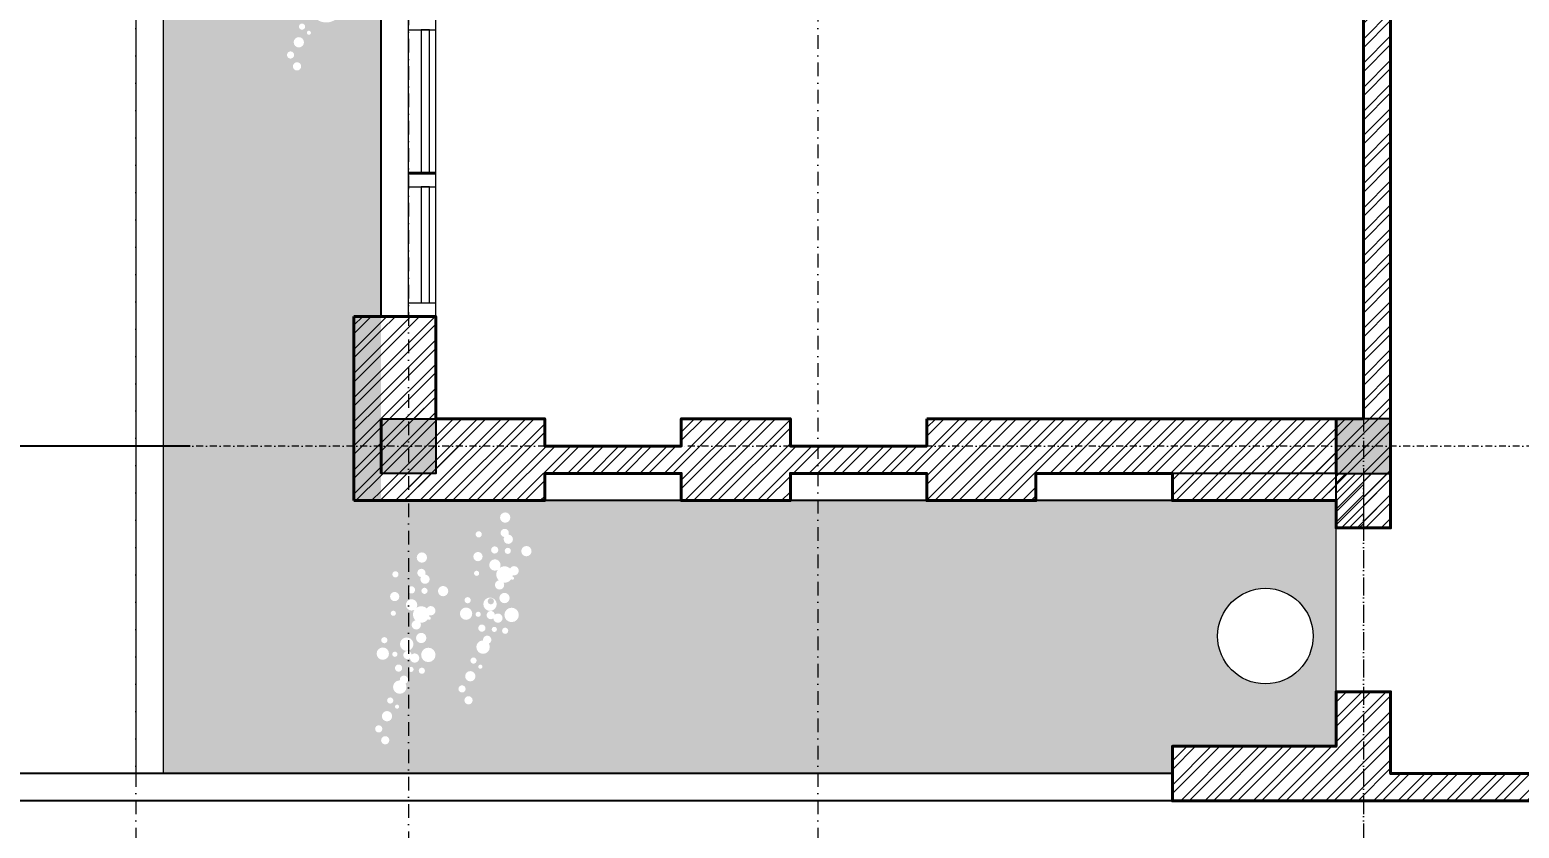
# Model space of a CAD drawing. Header units: millimetres. Extents: x 615730 to 2792744, y 139412 to 597571.
# Drawn here: x 690959 to 696418, y 266488 to 269413 of the extents above; entities that cross this region are included whole.
import ezdxf

# ---------------------------------------------------------------- set-up
doc = ezdxf.new("R2010")
doc.units = ezdxf.units.MM
doc.header["$MEASUREMENT"] = 0
doc.header["$PDMODE"] = 34
doc.linetypes.add('DASHDOT', pattern=[1, 0.5, -0.25, 0, -0.25])
doc.layers.get('0').update_dxf_attribs({"lineweight": 5})
for name, color, linetype, lineweight in [('AN_0.20', 2, 'Continuous', 20), ('CAT', 11, 'Continuous', 40), ('NET-THAY', 4, 'Continuous', 20), ('NETNGOAITUONG', 1, 'Continuous', 40), ('TIM TRUC', 149, 'DASHDOT', 9), ('VATDUNG', 33, 'Continuous', 13), ('VLIEU', 250, 'Continuous', 9)]:
    doc.layers.add(name, color=color, linetype=linetype, lineweight=lineweight)
doc.layers.add('NET MANH', color=252, linetype='Continuous')
doc.layers.add('VL', color=155, linetype='Continuous')
doc.styles.add('VNI-AVO', font='vni-roms.shx')
doc.dimstyles.new('1-50b', dxfattribs={"dimtxt": 167, "dimasz": 50, "dimexe": 75, "dimexo": 150, "dimgap": 120, "dimtad": 1, "dimdec": 0, "dimzin": 12, "dimtxsty": 'VNI-AVO', "dimblk": ']', "dimcen": 0, "dimdle": 50, "dimclrd": 252, "dimclre": 252, "dimclrt": 2, "dimadec": 0, "dimazin": 0, "dimtfac": 1, "dimtdec": 0, "dimtix": 1, "dimtmove": 2, "dimatfit": 0, "dimldrblk": 'OPEN90', "dimfxl": 1, "dimlwd": -1, "dimlwe": -1, "dimarcsym": 0})
pattern_1 = [(45, (27371.5199999999, -23123.68817721104), (-44.19417382415921, 44.19417382415922), []), (45, (27371.5199999999, -23092.43817721104), (-44.19417382415921, 44.19417382415922), [])]

# ---------------------------------------------------------------- blocks, each defined once
blk = doc.blocks.new(']')
for p, q in [((1, 0), (-1, 0)), ((0, 1), (0, -1))]:
    blk.add_line(p, q)
at = {"color": 9, "const_width": 0.4}
blk.add_lwpolyline([(-0.5091168824583292, -0.5091168824583292), (0.5091168824583292, 0.5091168824583292)], dxfattribs=at)
blk = doc.blocks.new('*D1427')
at = {"layer": 'DEFPOINTS', "color": 0, "ltscale": 10, "transparency": 16777216}
for p in [(689886.4222165218, 267887.8812736627), (691696.2318616355, 267887.8812736627), (691696.2318616356, 266587.8812736625, -12.15966503069238)]:
    blk.add_point(p, dxfattribs=at)
at = {"layer": 'VL', "color": 252, "ltscale": 10, "transparency": 16777216}
for p, q in [((691546.2318616355, 267887.8812736627), (689811.4222165218, 267887.8812736627)), ((689886.4222165218, 266637.8812736625), (689886.4222165218, 267837.8812736627)), ((691546.2318616356, 266587.8812736625), (689811.4222165218, 266587.8812736625))]:
    blk.add_line(p, q, dxfattribs=at)
at = {"layer": 'VL', "color": 252, "ltscale": 10, "transparency": 16777216, "xscale": 50, "yscale": 50, "zscale": 50}
for p, rotation in [((689886.4222165218, 267887.8812736627), 90), ((689886.4222165218, 266587.8812736625), 270)]:
    blk.add_blockref(']', p, dxfattribs=dict(at, rotation=rotation))
at = {"layer": 'VL', "color": 2, "ltscale": 10, "transparency": 16777216, "insert": (689682.9222165217, 267237.8812736627), "char_height": 167, "attachment_point": 5, "rotation": 90, "style": 'VNI-AVO'}
blk.add_mtext('1300', dxfattribs=at)
blk = doc.blocks.new('_Open90')
at = {"color": 0, "linetype": 'ByBlock', "lineweight": -2}
for p, q in [((0, 0), (-1, 0)), ((-0.5, 0.5), (0, 0)), ((0, 0), (-0.5, -0.5))]:
    blk.add_line(p, q, dxfattribs=at)
blk = doc.blocks.new('*D1428')
at = {"layer": 'DEFPOINTS', "color": 0, "ltscale": 10, "transparency": 16777216}
for p in [(689886.4222165218, 271087.8812736625), (690675.9284071776, 271087.8812736625, -2.689669226457332), (691696.2318616355, 267887.8812736627)]:
    blk.add_point(p, dxfattribs=at)
at = {"layer": 'VL', "color": 252, "ltscale": 10, "transparency": 16777216}
for p, q in [((690525.9284071776, 271087.8812736625), (689811.4222165218, 271087.8812736625)), ((689886.4222165218, 267937.8812736627), (689886.4222165218, 271037.8812736625)), ((691546.2318616355, 267887.8812736627), (689811.4222165218, 267887.8812736627))]:
    blk.add_line(p, q, dxfattribs=at)
at = {"layer": 'VL', "color": 252, "ltscale": 10, "transparency": 16777216, "xscale": 50, "yscale": 50, "zscale": 50}
for p, rotation in [((689886.4222165218, 271087.8812736625), 90), ((689886.4222165218, 267887.8812736627), 270)]:
    blk.add_blockref(']', p, dxfattribs=dict(at, rotation=rotation))
at = {"layer": 'VL', "color": 2, "ltscale": 10, "transparency": 16777216, "insert": (689682.9222165217, 269487.8812736627), "char_height": 167, "attachment_point": 5, "rotation": 90, "style": 'VNI-AVO'}
blk.add_mtext('3200', dxfattribs=at)

msp = doc.modelspace()

# ---------------------------------------------------------------- hatches: boundary and pattern name
at = {"layer": 'VLIEU', "ltscale": 10}
h = msp.add_hatch(dxfattribs=at)
h.set_pattern_fill('STEEL', color=256, scale=500, style=0)
h.set_pattern_definition(pattern_1)
h.paths.add_polyline_path([(693946.3638569879, 271706.4661793222), (693746.3638569881, 271706.4661793222), (693746.3638569877, 271187.8812736621), (693946.3638569879, 271187.8812736621)])
h.paths.add_polyline_path([(693946.3638569879, 270987.8812736621), (693746.3638569877, 270987.8812736621), (693746.3638569877, 270587.8812736625), (694146.3638569878, 270587.8812736625), (694146.3638569878, 270687.8807060982), (694146.3638569878, 270787.8812736625), (693946.3638569877, 270787.8812736625)])
h.paths.add_polyline_path([(695946.6418717849, 270787.8812736625), (695046.6418717849, 270787.8812736624), (695046.6418717849, 270587.8812736625), (695846.641871785, 270587.8812736625), (695846.641871785, 267987.8812736624), (694246.6418717849, 267987.8812736624), (694246.6418717848, 267887.8812736624), (693746.6418717848, 267887.8812736624), (693746.6418717848, 267987.8812736624), (693346.6418717852, 267987.8812736624), (693346.6418717849, 267887.8812736623), (692846.641871785, 267887.8812736621), (692846.641871785, 267987.8812736624), (692446.6418717852, 267987.8812736624), (692446.6418717849, 268362.8812736625), (692246.6418717849, 268362.8812736626), (692246.641871785, 267687.8812736625), (692846.641871785, 267687.8812736625), (692846.641871785, 267787.8812736621), (693346.641871785, 267787.8812736622), (693346.641871785, 267687.8812736625), (693746.6418717848, 267687.8812736625), (693746.6418717848, 267787.8812736624), (694246.6418717849, 267787.8812736624), (694246.6418717849, 267687.8812736625), (694646.6418717848, 267687.8812736625), (694646.6418717848, 267787.8812736631), (695146.6418717849, 267787.8812736626), (695146.6418717849, 267687.8812736625), (695746.6418717849, 267687.8812736625), (695746.6418717849, 267587.8812736944), (695946.6418717849, 267587.8812736944), (695946.641871785, 270387.8812736624), (698746.6095596781, 270387.8812736624), (698746.6095596781, 270787.8812736624), (698247.101851318, 270787.8812736624), (698247.101851318, 270487.8812736624), (695946.6418717849, 270487.8812736625)])
h.paths.add_polyline_path([(698347.1018513077, 270687.8812736624), (698646.6095596781, 270687.8812736624), (698646.6095596779, 270487.8812736625), (698347.101851318, 270487.8812736625)], flags=16)
h = msp.add_hatch(dxfattribs=at)
h.set_pattern_fill('DOTS', color=256, scale=800, style=0)
h.set_pattern_definition([(0, (115469.7251060524, 3465.253645811172), (25, 50), [0, -50])])
h.paths.add_polyline_path([(692246.6418717849, 270687.8812736622), (692072.8793019179, 270687.8812736622, 0.2791698936908309), (692045.2769252057, 270668.2391496854, -0.1496788180457777), (692017.4454586647, 270687.8812736621), (691794.8403190349, 270687.8812736621, -0.1251386798764001), (691796.215278666, 270682.4735604279, -1), (691773.5717946626, 270682.4735604279, -0.1251386798764001), (691774.9467542937, 270687.8812736621), (691754.6286257913, 270687.8812736621, -1.045165343723486), (691735.7928523754, 270687.8812736621), (691712.0809340486, 270687.8812736621, -0.8483402534995225), (691686.3657010164, 270692.1298423249, -1.178772309665679), (691712.0809340486, 270687.8812736621), (691735.7928523754, 270687.8812736621, -0.9567864127961032), (691754.6286257913, 270687.8812736621), (691774.9467542937, 270687.8812736621, -0.5945670214746778), (691794.8403190349, 270687.8812736621), (692017.4454586647, 270687.8812736621, -0.01813803687176784), (692014.9844532164, 270691.3081940516, 0.001629016835042379), (692015.1952706431, 270690.9931840539, 0.01519257728413483), (692036.6278373884, 270695.557586858, 0.07301659489293857), (692033.250896154, 270687.8812736621), (692246.6418717849, 270687.8812736621), (692246.6418717849, 270987.8812736623), (691875.7118011765, 270987.8812736623, -0.206447565133079), (691881.6254415889, 270974.1693233106, -1), (691843.9179196863, 270974.1693233106, -0.206447565133079), (691849.8315600987, 270987.8812736623), (691756.0379226173, 270987.8812736623, -0.1986346321400656), (691759.8966504809, 270978.551382523, -1), (691733.4794858092, 270978.551382523, -0.1986346321400656), (691737.3382136729, 270987.8812736623), (691447.1117402074, 270987.8812736623), (691447.9422002443, 267887.8812736628), (692246.6418717849, 267887.881273663)])
h.paths.add_polyline_path([(691923.3729367673, 269278.9005863894, -1), (691953.539111844, 269278.9005863894, -1)], flags=16)
h.paths.add_polyline_path([(691901.4802344907, 269320.6189104387, -1), (691927.8973991624, 269320.6189104387, -1)], flags=16)
h.paths.add_polyline_path([(691926.1484696568, 269367.0991939614, -1), (691963.8559915595, 269367.0991939614, -1)], flags=16)
h.paths.add_polyline_path([(691974.3760918574, 269401.9910974229, -1), (691989.4591793958, 269401.9910974229, -1)], flags=16)
h.paths.add_polyline_path([(691945.484784808, 269424.5142019309, -1), (691968.1282688114, 269424.5142019309, -1)], flags=16)
h.paths.add_polyline_path([(692087.8880640031, 269635.1069862196, 0.02050420258024211), (692083.9556922937, 269640.5733972854, -0.3236611527089041), (692062.2017265651, 269636.6060401378, 0.1026758376668293), (692053.7710565473, 269624.8471239456, 0.02094026839648554), (692081.8706200706, 269613.7888666675, -0.05280690202155298), (692086.8148299933, 269616.3418692914, 0.02583207265718229)], flags=16)
h.paths.add_polyline_path([(691905.9534144965, 269629.8642350729, -0.006662065699599411), (691905.7871229459, 269629.8641176957), (691906.0181709044, 269625.2489003913)], flags=0)
h.paths.add_polyline_path([(691913.0437663059, 269493.2347372089), (691910.5427054067, 269488.9019127822), (691907.7909139146, 269484.0084451485), (691904.7739820007, 269478.4084134709), (691899.5983540094, 269468.2776669167), (691897.887057581, 269464.5049746061), (691903.000647351, 269475.1167481299), (691908.8108855073, 269485.9017173207), (691915.4070523805, 269497.3288812705), (691917.3513356849, 269500.8021398687), (691919.1861834939, 269504.3083996713), (691920.8250580574, 269507.7167389556), (691922.2794872072, 269511.0521178405), (691923.5609987822, 269514.3394964703), (691924.6811206193, 269517.6038349691), (691925.6513805545, 269520.8700934701), (691926.483306425, 269524.163232106), (691927.1884260669, 269527.5082110052), (691927.7781503279, 269530.9122920078), (691928.2634220977, 269534.3119437569), (691928.6550672741, 269537.6259366094), (691928.9639117568, 269540.7730409314), (691929.2007814446, 269543.672027063), (691929.4339227278, 269547.0813490968), (691929.5019000331, 269548.4007261694), (691929.0897098022, 269541.3037611379), (691927.8050644438, 269530.4334484212), (691925.4150434245, 269519.0955570861), (691921.0069355652, 269507.7877235487), (691916.7149295772, 269499.5860144011)], flags=16)
h.paths.add_polyline_path([(691846.4474752425, 269531.7504474137, 1.06115183113403e-06), (691846.4461363629, 269531.7497050426, -0.001886247379527131), (691846.7165465509, 269530.518835349, 0.001304667385700557)], flags=16)
h.paths.add_polyline_path([(691952.1660216529, 269597.2795381352, -1.021745454102014), (691906.9014045709, 269596.305712737, -0.2178648780056405), (691914.73777811, 269613.4365585025, -0.004883071584761554), (691914.1064027607, 269614.3632054949), (691914.1063628737, 269614.3632652823, -0.1009053324029514), (691905.4449794019, 269635.602988996, 0.09393504281357608), (691884.3288563936, 269638.9651658153, 0.1425181085463559), (691868.9564191572, 269633.9976368935, 0.05798291340595245), (691854.5066412821, 269621.5393981185, 0.05832603439316813), (691843.3805880852, 269606.180576641, 0.02325490794928599), (691841.7091021527, 269602.8396903028, -0.0004238351756505598), (691841.5733055966, 269602.7652706702, -0.07022105987329492), (691854.507020895, 269621.5398109997, -0.05798095091623061), (691868.9563489028, 269633.9975892737, -0.1425194425514286), (691884.3289227084, 269638.965167767, -0.1001243150340452), (691906.7640091715, 269635.1102910031, 0.1001247843357809), (691915.4936048111, 269656.1338991796), (691915.4936111374, 269656.1339313826), (691915.4936072425, 269656.133911556, -1.031593876193405e-06), (691915.4935842432, 269656.1337944823, -0.1073748048279969), (691905.8237812421, 269633.7578299889, 0.092625769421009), (691914.1064153191, 269614.363186671, 0.009685474083335345), (691914.745973705, 269613.4436386373, -0.6269639889141899), (691952.1660216529, 269597.2795381352, 0.03514441359745466), (691963.6156035315, 269597.030504869), (691963.6156587988, 269597.0305075523, -0.03514458339990316)], flags=16)
h.paths.add_polyline_path([(692008.1211883061, 269541.1895538674, 0.01335148516330823), (692005.6600262696, 269541.9084117794, 196.3611499000912), (692006.5536633724, 269542.7078669421, 0.0124426353236436)], flags=16)
h.paths.add_polyline_path([(691999.8063844386, 269538.8756089449, 0.05251700118202779), (691996.0804880669, 269533.3863037272, 0.1276141162586946)], flags=16)
h.paths.add_polyline_path([(691967.2231481023, 269473.6392749364, -0.4188400221175216), (691992.1399403021, 269498.1661991837, -1.090684520461011), (692022.0799443914, 269500.7684213658, -0.3085839560969184), (692012.5009267428, 269486.7254606973, -0.1416120249984353), (692016.2830967809, 269473.6392749364, -1)], flags=16)
h.paths.add_polyline_path([(692025.8739774826, 269532.4763197883, -0.003412223694273818), (692025.486095182, 269532.6268293876, -0.01299634943628723), (692026.3401406156, 269531.9757568677, -0.0181455071859842)], flags=0)
h.paths.add_polyline_path([(692061.3623571029, 269533.6549514052, -1), (692084.0058411063, 269533.6549514052, -1)], flags=0)
h.paths.add_polyline_path([(691980.1508281226, 269600.9898998302, -0.2133897436996395), (691983.2948172439, 269593.9585707929, -1), (691964.4257139056, 269593.9585707929, -0.6482750166394827), (691980.1508281225, 269600.9898998302, 0.03037123677267972), (692000.0742562835, 269613.460505776, -0.001009145487411263), (692000.0035707161, 269613.529898011, -0.01873325780013473), (691997.2746783441, 269611.4989767972), (691997.2747647791, 269611.4990362275, -0.02595484025569606)], flags=16)
h.paths.add_polyline_path([(692012.4879709547, 269676.4900357475, 1.733178779319431e-06), (692012.4877917184, 269676.4898492992)], flags=16)
h.paths.add_polyline_path([(692009.9581940746, 269646.6866256234, 0.1161692493581498), (692022.2749506317, 269630.7941420525, 0.3615635690357422), (692031.5281217343, 269641.9173873892, 0.8030463452872454)], flags=16)
h.paths.add_polyline_path([(692060.2454431519, 269589.6653688202, -0.3687798659128179), (692081.1993035752, 269592.8106866324, 0.02815903798309113), (692080.9547557745, 269596.0450952672, 0.2497367862189196), (692050.2084569521, 269596.529188771, -0.1851382739058737)], flags=16)
h.paths.add_polyline_path([(692004.8998240231, 269591.1140803581, -1), (692035.0899693669, 269591.1140803581, -1)], flags=16)
h.paths.add_polyline_path([(692066.7814652693, 269579.1725901765, -0.02607014872972304), (692061.7426057423, 269582.5426925801, -0.3423753387093789), (692040.1775440957, 269614.8221593761, 0.1720216887169017), (692061.7902142106, 269582.5071636714, -0.1041171312763483)], flags=16)
h.paths.add_polyline_path([(691923.8994719757, 269645.6162471407, -1), (691946.5422559826, 269645.6162471407, -1)], flags=16)
h.paths.add_polyline_path([(691994.5706604231, 269671.0161902836), (691994.5707071479, 269671.0163288256)], flags=16)
h.paths.add_polyline_path([(691968.1189505456, 269734.7882509592, -0.4156655146779393), (691958.6376534186, 269744.2226868226, -0.5466488079373537), (691972.0075128214, 269752.7973074114, -0.01146545179406064), (691973.8258989058, 269758.5627239794, -0.3206630327424461), (691964.4884798412, 269790.8118205396, -0.2657417850283385), (691956.1182843981, 269805.4484031007, -1), (691990.0828104067, 269805.4484031007, -0.5801011103979962), (691964.4884798412, 269790.8118205396, 0.3206630327428263), (691973.8258989059, 269758.5627239794, 0.01146545179412707), (691972.0075128214, 269752.7973074114, -0.2544966776425579), (691977.4095131559, 269745.5737764717, 0.2508931967160348), (692015.7743196412, 269767.214265912, -0.09377545045952086), (692014.3406360239, 269774.7912811808, -1), (692055.8188313396, 269774.7912811808, -0.1337764366802775), (692052.9531218591, 269764.2721478171, -0.3530653573052666), (692090.763483379, 269761.9676716794, -0.7694270981227407), (692122.4716021271, 269753.5611963596, -0.5047524582169424), (692100.5053157522, 269737.3455003992, -0.05010808312551202), (692099.4389580952, 269731.4093858819, -0.4356708998420343), (692105.5106384787, 269725.7638171786, -0.7319499690025187), (692095.2241365848, 269722.5016401732, -0.2751212240202434), (692067.144095036, 269709.6976871862, -0.02313699333669648), (692067.8251039054, 269708.2821506711, -0.009877444449969762), (692069.088452813, 269708.5524326617, 0.009877444449969762), (692067.8251039054, 269708.2821506711, -0.1008762436740893), (692069.1798853723, 269701.6354163194, -0.7467220224844348), (692037.955416388, 269692.3857230505, -0.1318569367985414), (692015.1952706432, 269712.1696047156, 0.01173331203679479), (692031.7732930349, 269715.5804545776, -0.2637591290935689), (692041.8143858275, 269749.2315065256, -0.07237729262956603), (692045.7220566008, 269756.9909684154, -0.4633626219100899), (692015.7743196412, 269767.214265912, -0.2508931967162197), (691977.4095131559, 269745.5737764717, -0.4554604529848953), (691968.1189505457, 269734.7882509592, 0.005055773092207235), (691967.7664336853, 269732.1456259427), (691967.766416429, 269732.1454857818), (691967.7664280765, 269732.1455803869), (691967.7664175902, 269732.1454952142, -0.005056022873058241)], flags=16)
h.paths.add_polyline_path([(691858.5227323511, 269716.7928448801), (691858.5228974357, 269716.7928148432)], flags=16)
h.paths.add_polyline_path([(691883.0376862999, 269790.2519698292, 257.5233085118368), (691882.8796447623, 269790.3857645079, 1047.331228043867), (691882.8411042641, 269790.4190375773, 359.0759797726528), (691882.7294214308, 269790.516923858, 0.007622861196941244), (691883.0376806967, 269790.2519744986)], flags=16)
h.paths.add_polyline_path([(692021.2700482495, 269829.7327735003, -1), (692047.6872129212, 269829.7327735003, -1)], flags=16)
h.paths.add_polyline_path([(692071.1102390423, 269826.3902594081, -1), (692093.7530230493, 269826.3902594081, -1)], flags=16)
h.paths.add_polyline_path([(692131.7084821266, 269825.350714288, -1), (692169.4160040292, 269825.350714288, -1)], flags=16)
h.paths.add_polyline_path([(692067.3289960888, 269868.9184942074, -0.1263117243047183), (692069.4273086584, 269877.0920613674, -0.3821787446142663), (692055.9980151897, 269892.0952543299, -1), (692086.1888605298, 269892.0952543299, -0.1065256808995646), (692084.8490514942, 269885.8779495175, -0.4047218881372984), (692101.2658445784, 269868.9184942074, -1)], flags=16)
h.paths.add_polyline_path([(691964.514378022, 269886.8651006402, -1), (691987.1571620291, 269886.8651006402, -1)], flags=16)
h.paths.add_polyline_path([(691836.241402977, 269964.7538976836, -1), (691866.4075780538, 269964.7538976836, -1)], flags=16)
h.paths.add_polyline_path([(692053.9553084988, 269948.3589206107, -1), (692091.6628304016, 269948.3589206107, -1)], flags=16)
h.paths.add_polyline_path([(691814.3487007004, 270006.4722217329, -1), (691840.7658653721, 270006.4722217329, -1)], flags=16)
h.paths.add_polyline_path([(691839.0169358666, 270052.9525052556, -1), (691876.7244577692, 270052.9525052556, -1)], flags=16)
h.paths.add_polyline_path([(691887.2445580672, 270087.8444087171, -1), (691902.3276456055, 270087.8444087171, -1)], flags=16)
h.paths.add_polyline_path([(691858.3532510177, 270110.3675132251, -1), (691880.9967350211, 270110.3675132251, -1)], flags=16)
h.paths.add_polyline_path([(691880.091614312, 270159.4925862306, -0.4188400221175216), (691905.0084065119, 270184.0195104779, -1.090684520461011), (691934.9484106011, 270186.62173266, -0.3085839560969184), (691925.3693929525, 270172.5787719915, -0.1416120249984353), (691929.1515629906, 270159.4925862306, -1)], flags=16)
h.paths.add_polyline_path([(691974.2308233127, 270219.5082626995, -1), (691996.874307316, 270219.5082626995, -1)], flags=16)
h.paths.add_polyline_path([(691887.0247296664, 270229.1645445965, -1), (691913.4418943381, 270229.1645445965, -1)], flags=16)
h.paths.add_polyline_path([(691936.4426903146, 270224.4998045544, -1), (691955.2968451523, 270224.4998045544, -1)], flags=16)
h.paths.add_polyline_path([(691942.1798675872, 270265.090356691, -0.6255436673311251), (691917.7682902329, 270276.9673916523, -0.948349717457897), (691947.87368814, 270278.5646879006, -0.6468157331623009), (691976.126863371, 270265.8617829445, -0.9775337329442508)], flags=16)
h.paths.add_polyline_path([(691819.7698707806, 270282.1590240313, -1), (691865.0554387944, 270282.1590240313, -1)], flags=16)
h.paths.add_polyline_path([(691982.8471731856, 270277.5769262835, -1), (692035.6808025326, 270277.5769262835, -1)], flags=16)
h.paths.add_polyline_path([(691877.2941801153, 270279.8118820871, -1), (691896.1632834538, 270279.8118820871, -1)], flags=16)
h.paths.add_polyline_path([(691905.5590531687, 270316.8597383375, -1), (691954.63735149, 270316.8597383375, -1)], flags=16)
h.paths.add_polyline_path([(691921.7721535797, 270327.7706986834, -1), (691944.3965879441, 270327.7706986834, -1)], flags=0)
h.paths.add_polyline_path([(691836.7679381855, 270331.469558435, -1), (691859.4107221924, 270331.469558435, -1)], flags=16)
h.paths.add_polyline_path([(691964.3343049174, 270339.4858420223, -1), (692002.0732115909, 270339.4858420223, -1)], flags=16)
h.paths.add_polyline_path([(691905.9534144965, 270608.6878144113, -0.006662065699599411), (691905.7871229459, 270608.687697034), (691906.0181709044, 270604.0724797292)], flags=16)
h.paths.add_polyline_path([(691948.0838255734, 270387.4887276136, -0.3617409621655041), (691961.9854615749, 270404.1892364087, -0.1991286138631153), (691953.1322382896, 270425.5376837691, -0.1265645266707661), (691956.8770581668, 270440.0948163226, -0.01685252239146907), (691956.0062853437, 270441.5349762961, -0.1123313450343291), (691946.9448819101, 270439.929778339, -0.001264226256619451), (691947.1085352639, 270439.6485347571, 0.001264226256619451), (691946.9448819101, 270439.929778339, -0.4036139171728475), (691927.2106135023, 270460.8949570305, 0.06987746570895532), (691911.0980257837, 270468.6875261503), (691910.5427054091, 270467.7254921224), (691907.7909139133, 270462.8320244884), (691904.7739820015, 270457.2319928109), (691899.5983540091, 270447.101246255), (691897.887057575, 270443.3285539348), (691903.0006473562, 270453.9403274782), (691908.8108855053, 270464.7252966574), (691915.4070523585, 270476.1524605713), (691917.3513356827, 270479.6257192048), (691919.1861834946, 270483.1319790102), (691920.8250580563, 270486.5403182912), (691922.279487207, 270489.8756971805), (691923.5609987829, 270493.1630758085), (691924.6811206196, 270496.4274143084), (691925.651380554, 270499.6936728066), (691926.4833064247, 270502.9868114439), (691927.1884260672, 270506.3317903442), (691927.7781503286, 270509.735871343), (691928.2634220975, 270513.1355230968), (691928.655067274, 270516.4495159506), (691928.9639117563, 270519.5966202643), (691929.2007814446, 270522.4956063984), (691929.4339227282, 270525.9049284436), (691929.5019000325, 270527.2243054953), (691929.0897098018, 270520.1273404729), (691927.8050644441, 270509.2570277601), (691925.4150434242, 270497.9191364237), (691921.0069355647, 270486.6113028869), (691916.714929577, 270478.4095937392), (691913.0437663059, 270472.0583165472), (691911.0980257835, 270468.6875261502, -0.06987746570906875), (691927.2106135023, 270460.8949570306, -0.6889522554692592), (691963.5887069721, 270474.263869619, -0.04739962565462066), (691967.7102691005, 270476.5727312536, 0.2316660395633185), (691980.494353238, 270455.5732521099, -0.2112528267937542), (692003.6319495888, 270447.8209829737, -0.7694270981227407), (692035.3400683368, 270439.4145076539, -0.5047524582169424), (692013.373781962, 270423.1988116934, -0.05010808312551202), (692012.3074243049, 270417.2626971761, -0.4356708998420343), (692018.3791046884, 270411.6171284728, -0.7319499690025187), (692008.0926027945, 270408.3549514674, -0.2751212240202434), (691980.0125612457, 270395.5509984805, -0.1243033576887699), (691982.048351582, 270387.4887276136, -1)], flags=16)
h.paths.add_polyline_path([(691846.4474752425, 270510.574026752, 1.06115183113403e-06), (691846.4461363629, 270510.573284381, -0.001886247379527131), (691846.7165465509, 270509.3424146873, 0.001304667385700557)], flags=16)
h.paths.add_polyline_path([(691871.5061196283, 270430.0759981169, -1), (691890.3752229668, 270430.0759981169, -1)], flags=16)
h.paths.add_polyline_path([(691635.582374327, 270427.719195412, -1), (691665.7485494037, 270427.719195412, -1)], flags=16)
h.paths.add_polyline_path([(691613.6896720504, 270469.4375194613, -1), (691640.1068367221, 270469.4375194613, -1)], flags=16)
h.paths.add_polyline_path([(691868.9867506078, 270491.3017143949, -1), (691902.9512766164, 270491.3017143949, -1)], flags=16)
h.paths.add_polyline_path([(691770.5364379887, 270534.7701033065, 1.366103059881448e-06), (691770.5367909485, 270534.770037903, -1.092573543117164e-06)], flags=16)
h.paths.add_polyline_path([(691926.469449826, 270582.7876821429), (691926.4695999463, 270582.7876157866, -1.419121430205162e-06)], flags=16)
h.paths.add_polyline_path([(692011.9565368774, 270604.1704869744, 0.00584580416464607), (692019.3739252744, 270612.1845843012, -0.2185151315939041), (692006.0767084444, 270646.2665634866, 0.04497890011898032), (692003.6080691235, 270640.0397761323, -0.07872151121937748), (692004.5312966112, 270634.2122319049, -0.1233098575820852), (692002.3060620071, 270625.3264897565, 0.1598088619364221)], flags=16)
h.paths.add_polyline_path([(692002.7626757062, 270520.7573148707, 0.03054330636604717), (692001.6698400895, 270521.603073527, 0.06169008405328937), (691989.8800605919, 270522.1832447141, 0.2744915960169942), (691983.978705252, 270512.2435707023, 0.3449378511415891), (691992.5851785782, 270501.2525228236, -0.1792548040222803)], flags=16)
h.paths.add_polyline_path([(692082.284470239, 270511.2040255822, -1), (692044.5769483363, 270511.2040255822, -1)], flags=0)
h.paths.add_polyline_path([(691934.1385144592, 270515.5860847945, -1), (691960.555679131, 270515.5860847945, -1)], flags=16)
h.paths.add_polyline_path([(691638.3579072165, 270515.9178029841, -1), (691676.0654291192, 270515.9178029841, -1)], flags=16)
h.paths.add_polyline_path([(692006.5536633724, 270521.5314462804, 89.07896967459651), (692008.5798037488, 270523.22833791, 0.0112259942345408), (692006.5536633724, 270521.5314462805, -0.1106603897863705), (691996.4317282159, 270537.8192707972, -0.4015933128421109), (691980.1974622986, 270554.7718055016, -0.1263117243047183), (691982.2957748681, 270562.9453726616, -0.3821787446142663), (691968.8664813994, 270577.9485656241, -1), (691999.0573267395, 270577.9485656241, -0.1065256808995646), (691997.7175177039, 270571.7312608117, -0.4047218881372984), (692014.1343107881, 270554.7718055016, -0.4269474473597443), (691996.4317282159, 270537.8192707972, 0.1106603897866629)], flags=16)
h.paths.add_polyline_path([(691686.5855294171, 270550.8097064456, -1), (691701.6686169555, 270550.8097064456, -1)], flags=16)
h.paths.add_polyline_path([(691960.3999633319, 270607.7585021285, -0.05798087175081409), (691942.4318477251, 270601.3456124784, -1.44533533742397e-06), (691942.4316848491, 270601.3455748608, 0.05798383423263697), (691960.4006874864, 270607.7588596923, 0.05832512012679757), (691976.3141944518, 270618.0754266316), (691976.3142208391, 270618.075448485, -0.05832770925987227)], flags=16)
h.paths.add_polyline_path([(692048.8844326122, 270574.6350328916, -0.2620050552180015), (692080.9547557745, 270574.8686746055, 0.3764720878292945), (692052.3492633495, 270599.9023813719, -0.02830581359076295), (692053.7710565474, 270603.6707032839, -0.01173331203678358), (692038.4597924437, 270610.883879751, 0.1665990127305149)], flags=16)
h.paths.add_polyline_path([(692061.0404502458, 270561.6097798883, 0.0002500227523497622), (692061.0702553579, 270561.5990668804, 3999.635995531633)], flags=16)
h.paths.add_polyline_path([(691877.3828442318, 270572.7184119344, -1), (691900.0256282388, 270572.7184119344, -1)], flags=16)
h.paths.add_polyline_path([(691679.432585662, 270622.4578839591, -0.4188400221175216), (691704.3493778618, 270646.9848082063, -1.090684520461011), (691734.2893819511, 270649.5870303884, -0.3085839560969184), (691724.7103643025, 270635.5440697199, -0.1416120249984353), (691728.4925343406, 270622.4578839591, -1)], flags=16)
h.paths.add_polyline_path([(691657.6942223677, 270573.3328109536, -1), (691680.3377063711, 270573.3328109536, -1)], flags=16)
h.paths.add_polyline_path([(691858.5227323511, 270695.6164242185), (691858.5228974357, 270695.6163941816)], flags=16)
h.paths.add_polyline_path([(691787.537975845, 270724.6038956982, -0.09462611556821224), (691775.4121236943, 270730.201524159, -1.017950970626333), (691741.5208389371, 270728.0556544194, -0.6255436673311251), (691717.1092615828, 270739.9326893807, -0.948349717457897), (691747.2146594899, 270741.529985629, -0.6184534023545084), (691775.4121236943, 270730.201524159, 0.09462611556803625), (691787.537975845, 270724.6038956982, -0.1633508538504949), (691782.1881445355, 270740.5422240119, -1), (691835.0217738826, 270740.5422240119, -0.7191718159512451)], flags=16)
h.paths.add_polyline_path([(691883.0376862999, 270769.0755491676, 257.5233085118368), (691882.8796447623, 270769.2093438463, 1047.331228043867), (691882.8411042641, 270769.2426169157, 359.0759797726528), (691882.7294214308, 270769.3405031963, 0.007622861196941244), (691883.0376806967, 270769.0755538369)], flags=16)
h.paths.add_polyline_path([(691619.1108421306, 270745.1243217597, -1), (691664.3964101444, 270745.1243217597, -1)], flags=16)
h.paths.add_polyline_path([(691676.6351514653, 270742.7771798155, -1), (691695.5042548038, 270742.7771798155, -1)], flags=16)
h.paths.add_polyline_path([(691704.9000245187, 270779.8250360659, -1), (691753.97832284, 270779.8250360659, -1)], flags=16)
h.paths.add_polyline_path([(691721.1131249297, 270790.7359964118, -1), (691743.7375592941, 270790.7359964118, -1)], flags=0)
h.paths.add_polyline_path([(691763.6752762673, 270802.4511397508, -1), (691801.4141829408, 270802.4511397508, -1)], flags=16)
h.paths.add_polyline_path([(691636.1089095355, 270794.4348561634, -1), (691658.7516935423, 270794.4348561634, -1)], flags=16)
h.paths.add_polyline_path([(691747.4247969234, 270850.454025342, -0.3617409621655041), (691761.3264329248, 270867.1545341371, -0.1991286138631153), (691752.4732096395, 270888.5029814975, -0.1539560340617743), (691757.9314941606, 270905.809577438, -0.5824465629006959), (691726.5500735836, 270923.6098902035, -1), (691768.0282688993, 270923.6098902035, -0.1337764366802775), (691765.1625594188, 270913.0907568398, -0.3530653573052666), (691802.9729209387, 270910.7862807021, -0.7694270981227407), (691834.6810396868, 270902.3798053823, -0.5047524582169424), (691812.714753312, 270886.1641094218, -0.05010808312551202), (691811.6483956549, 270880.2279949046, -0.4356708998420343), (691817.7200760384, 270874.5824262012, -0.7319499690025187), (691807.4335741445, 270871.3202491959, -0.2751212240202434), (691779.3535325957, 270858.5162962089, -0.1243033576887699), (691781.389322932, 270850.454025342, -1)], flags=16)
h.paths.add_polyline_path([(691670.8470909783, 270893.0412958453, -1), (691689.7161943167, 270893.0412958453, -1)], flags=16)
h.paths.add_polyline_path([(691668.3277219578, 270954.2670121234, -1), (691702.2922479664, 270954.2670121234, -1)], flags=16)
h.paths.add_polyline_path([(691783.319676602, 270975.2088684308, -1), (691805.962460609, 270975.2088684308, -1)], flags=16)
h.paths.add_polyline_path([(692346.6418717849, 267687.8812736625), (692246.6418717849, 267687.8812736625), (692246.6418717849, 267887.881273663), (691447.9422002443, 267887.8812736628), (691448.2636686456, 266687.8812736623), (692346.641871785, 266687.8812736623), (692346.641871785, 267107.5106982419, -0.4824534005474498), (692328.1458654254, 267122.2176649251, -0.4824534005474498), (692346.641871785, 267136.9246316084), (692346.641871785, 267138.3581880369, -0.4907231326031582), (692315.9366283612, 267162.1100116104, -0.4907231326031582), (692346.641871785, 267185.8618351838), (692346.641871785, 267288.7602056881, -0.2479863855327936), (692337.5866774261, 267305.8948657479, -0.2479863855320488), (692346.641871785, 267323.0295258076), (692346.641871785, 267353.650386526, -0.1448102361948952), (692344.5160896517, 267360.8363580674, -0.1448102361948952), (692346.641871785, 267368.0223296088)])
h.paths.add_polyline_path([(692310.4032034312, 267417.9686852072, -1), (692287.7604194243, 267417.9686852072, -1)], flags=16)
h.paths.add_polyline_path([(692313.3288518089, 267336.5519876678, -1), (692279.3643258003, 267336.5519876678, -1)], flags=16)
h.paths.add_polyline_path([(692300.7527981591, 267275.3262713897, -1), (692281.8836948208, 267275.3262713897, -1)], flags=16)
h.paths.add_polyline_path([(692269.7882973849, 267176.7198317078, -1), (692247.145513378, 267176.7198317078, -1)], flags=16)
h.paths.add_polyline_path([(692275.4330139869, 267127.4092973041, -1), (692230.1474459731, 267127.4092973041, -1)], flags=16)
h.paths.add_polyline_path([(692306.5408586462, 267125.0621553599, -1), (692287.6717553078, 267125.0621553599, -1)], flags=16)
h.paths.add_polyline_path([(692323.8194695306, 267074.4148178693, -1), (692297.4023048589, 267074.4148178693, -1)], flags=16)
h.paths.add_polyline_path([(692345.3259857937, 267031.8720059328, -0.30858395609836), (692335.746968145, 267017.8290452643, -0.1416120249984353), (692339.5291381831, 267004.7428595035, -1), (692290.4691895045, 267004.7428595035, -0.4188400221175216), (692315.3859817043, 267029.2697837508, -1.090684520412401)], flags=16)
h.paths.add_polyline_path([(692291.3743102136, 266955.617786498, -1), (692268.7308262102, 266955.617786498, -1)], flags=16)
h.paths.add_polyline_path([(692287.1020329617, 266898.2027785285, -1), (692249.394511059, 266898.2027785285, -1)], flags=16)
h.paths.add_polyline_path([(692312.705220798, 266933.09468199, -1), (692297.6221332597, 266933.09468199, -1)], flags=16)
h.paths.add_polyline_path([(692251.1434405646, 266851.7224950058, -1), (692224.7262758929, 266851.7224950058, -1)], flags=16)
h.paths.add_polyline_path([(692276.7851532463, 266810.0041709564, -1), (692246.6189781695, 266810.0041709564, -1)], flags=16)
h.paths.add_polyline_path([(693846.6418717854, 267687.8812736625), (692346.6418717849, 267687.8812736624), (692346.6418717849, 267368.0223296087, -0.7470144280441388), (692370.9332543234, 267360.8363580674, -0.747014428035967), (692346.641871785, 267353.650386526), (692346.641871785, 267323.0295258077, -0.6025815851726625), (692379.0648727418, 267305.8948657479, -0.1337764366802775), (692376.1991632613, 267295.3757323842, -0.3530653573052666), (692414.0095247813, 267293.0712562465, -0.7694270981227407), (692445.7176435293, 267284.6647809267, -0.5047524582169424), (692423.7513571545, 267268.4490849663, -0.05010808312551202), (692422.6849994974, 267262.512970449, -0.4356708998420343), (692428.7566798809, 267256.8674017456, -0.7319499690025187), (692418.470177987, 267253.6052247403, -0.2751212240202434), (692390.3901364382, 267240.8012717533, -0.1243033576887699), (692392.4259267745, 267232.7390008864, -1), (692358.4614007659, 267232.7390008864, -0.3617409621655041), (692372.3630367673, 267249.4395096815, -0.1991286138631153), (692363.5098134821, 267270.7879570419, -0.1539560340617743), (692368.9680980031, 267288.0945529825, -0.2922481937323555), (692346.641871785, 267288.7602056881), (692346.641871785, 267185.8618351838, -0.3416307537319982), (692365.0149266825, 267162.1100116104, -0.3416307537319982), (692346.641871785, 267138.3581880369), (692346.641871785, 267136.9246316084, -0.3196468434560844), (692358.2512633324, 267123.8149611735, -0.6468157331623009), (692386.5044385635, 267111.1120562174, -0.9775337329442508), (692352.5574427797, 267110.3406299638, -0.1099176085289996), (692346.641871785, 267107.5106982419), (692346.641871785, 266687.8812736623), (693846.6418717857, 266687.8812736624)])
h.paths.add_polyline_path([(692698.4915225281, 267269.2466782519, -1), (692751.3251518751, 267269.2466782519, -1)], flags=16)
h.paths.add_polyline_path([(692760.2212976789, 267502.8737775506, -1), (692797.9288195815, 267502.8737775506, -1)], flags=16)
h.paths.add_polyline_path([(692729.0181313045, 267414.8685636619, -0.05010808312551202), (692727.9517736475, 267408.9324491446, -0.4356708998420343), (692734.023454031, 267403.2868804412, -0.7319499690025187), (692723.7369521371, 267400.0247034359, -0.2751212240202434), (692695.6569105883, 267387.2207504489, -0.1243033576887699), (692697.6927009246, 267379.1584795821, -1), (692663.728174916, 267379.1584795821, -0.3617409621655041), (692677.6298109174, 267395.8589883771, -0.1991286138631153), (692668.7765876321, 267417.2074357375, -0.1539560340617743), (692674.2348721531, 267434.5140316781, -0.5824465629006959), (692642.8534515762, 267452.3143444435, -1), (692684.3316468919, 267452.3143444435, -0.1337764366802775), (692681.4659374114, 267441.7952110798, -0.3530653573052666), (692719.2762989313, 267439.4907349421, -0.7694270981227407), (692750.9844176794, 267431.0842596223, -0.5047524582169424)], flags=16)
h.paths.add_polyline_path([(692679.9786542599, 267331.1555939908, -1), (692717.7175609334, 267331.1555939908, -1)], flags=16)
h.paths.add_polyline_path([(692689.8751726552, 267211.1780146679, -1), (692712.5186566586, 267211.1780146679, -1)], flags=16)
h.paths.add_polyline_path([(692657.8242169297, 267256.7601086595, -0.6255436673311251), (692633.4126395754, 267268.6371436208, -0.948349717457897), (692663.5180374825, 267270.2344398691, -0.6468157331623009), (692691.7712127136, 267257.531534913, -0.9775337329442508)], flags=16)
h.paths.add_polyline_path([(692652.087039657, 267216.1695565229, -1), (692670.9411944948, 267216.1695565229, -1)], flags=16)
h.paths.add_polyline_path([(692699.6230545946, 267503.9133226708, -1), (692722.2658386016, 267503.9133226708, -1)], flags=16)
h.paths.add_polyline_path([(692621.2034025113, 267308.529490306, -1), (692670.2817008325, 267308.529490306, -1)], flags=16)
h.paths.add_polyline_path([(692695.8418116411, 267546.4415574701, -0.1263117243047183), (692697.9401242107, 267554.61512463, -0.3821787446142663), (692684.510830742, 267569.6183175926, -1), (692714.7016760821, 267569.6183175926, -0.1065256808995646), (692713.3618670464, 267563.4010127801, -0.4047218881372984), (692729.7786601307, 267546.4415574701, -1)], flags=16)
h.paths.add_polyline_path([(692637.4165029223, 267319.4404506519, -1), (692660.0409372867, 267319.4404506519, -1)], flags=0)
h.paths.add_polyline_path([(692641.0137422951, 267164.2485239599, -0.1416120249984353), (692644.7959123332, 267151.1623381991, -1), (692595.7359636546, 267151.1623381991, -0.4188400221175216), (692620.6527558544, 267175.6892624464, -1.090684520461011), (692650.5927599437, 267178.2914846285, -0.3085839560969184)], flags=16)
h.paths.add_polyline_path([(692602.669079009, 267220.8342965649, -1), (692629.0862436807, 267220.8342965649, -1)], flags=16)
h.paths.add_polyline_path([(692649.7828638018, 267507.255836763, -1), (692676.2000284735, 267507.255836763, -1)], flags=16)
h.paths.add_polyline_path([(692592.9385294579, 267271.4816340556, -1), (692611.8076327963, 267271.4816340556, -1)], flags=16)
h.paths.add_polyline_path([(692682.4681240511, 267625.8819838734, -1), (692720.1756459539, 267625.8819838734, -1)], flags=16)
h.paths.add_polyline_path([(692602.8889074097, 267079.5141606856, -1), (692617.9719949481, 267079.5141606856, -1)], flags=16)
h.paths.add_polyline_path([(692587.1504689709, 267421.7457500853, -1), (692606.0195723093, 267421.7457500853, -1)], flags=16)
h.paths.add_polyline_path([(692573.9976003603, 267102.0372651936, -1), (692596.6410843637, 267102.0372651936, -1)], flags=16)
h.paths.add_polyline_path([(692535.4142201232, 267273.8287759997, -1), (692580.699788137, 267273.8287759997, -1)], flags=16)
h.paths.add_polyline_path([(692584.6310999504, 267482.9714663634, -1), (692618.595625959, 267482.9714663634, -1)], flags=16)
h.paths.add_polyline_path([(692552.412287528, 267323.1393104034, -1), (692575.0550715349, 267323.1393104034, -1)], flags=16)
h.paths.add_polyline_path([(692554.6612852091, 267044.6222572241, -1), (692592.3688071118, 267044.6222572241, -1)], flags=16)
h.paths.add_polyline_path([(692593.0271935744, 267564.3881639029, -1), (692615.6699775814, 267564.3881639029, -1)], flags=16)
h.paths.add_polyline_path([(692582.0519273963, 266956.423649652, -1), (692551.8857523196, 266956.423649652, -1)], flags=16)
h.paths.add_polyline_path([(692529.993050043, 266998.1419737014, -1), (692556.4102147147, 266998.1419737014, -1)], flags=16)
h.paths.add_polyline_path([(692454.9545235288, 267356.454298855, -1), (692492.6620454314, 267356.454298855, -1)], flags=16)
h.paths.add_polyline_path([(692393.2247483779, 267122.8271995563, -1), (692446.0583777251, 267122.8271995563, -1)], flags=16)
h.paths.add_polyline_path([(692390.575037491, 267400.0220787745, -0.1263117243047183), (692392.6733500606, 267408.1956459344, -0.3821787446142663), (692379.2440565919, 267423.198838897, -1), (692409.434901932, 267423.198838897, -0.1065256808995646), (692408.0950928964, 267416.9815340845, -0.4047218881372984), (692424.5118859806, 267400.0220787745, -1)], flags=16)
h.paths.add_polyline_path([(692374.7118801097, 267184.7361152952, -1), (692412.4507867834, 267184.7361152952, -1)], flags=16)
h.paths.add_polyline_path([(692394.3562804445, 267357.4938439752, -1), (692416.9990644515, 267357.4938439752, -1)], flags=16)
h.paths.add_polyline_path([(692384.6083985051, 267064.7585359723, -1), (692407.2518825085, 267064.7585359723, -1)], flags=16)
h.paths.add_polyline_path([(692377.201349901, 267479.4625051778, -1), (692414.9088718038, 267479.4625051778, -1)], flags=16)
h.paths.add_polyline_path([(692346.820265507, 267069.7500778273, -1), (692365.6744203448, 267069.7500778273, -1)], flags=16)
h.paths.add_polyline_path([(695746.6418717849, 267587.8812736944), (695746.6418717849, 267687.8812736625), (695146.6418717849, 267687.8812736625), (694646.6418717848, 267687.8812736625), (694246.6418717849, 267687.8812736625), (693846.6418717856, 267687.8812736625), (693846.6418717857, 266687.8812736624), (695146.6418717848, 266687.8812736624), (695146.6418717849, 266787.8812736625), (695746.6418717849, 266787.8812736625), (695746.6418717849, 266987.8812736625)])
h.paths.add_polyline_path([(695662.4722317839, 267191.7358400899, -1), (695312.4722317825, 267191.7358400899, -1)], flags=16)
h.paths.add_polyline_path([(695335.271475422, 267053.0411371973), (695672.4381420886, 267053.0411371973), (695672.4381420886, 267315.5411371973), (695335.271475422, 267315.5411371973)], flags=24)
h = msp.add_hatch(dxfattribs=at)
h.set_pattern_fill('STEEL', color=256, scale=500, style=0)
h.set_pattern_definition(pattern_1)
h.paths.add_polyline_path([(692246.6418717849, 268362.8812736626), (692146.6418717849, 268362.8812736626), (692146.6418717849, 267887.8812736629), (692246.6418717853, 267887.8812736629), (692246.6418717853, 267987.8938874377)])
h.paths.add_polyline_path([(692246.6418717853, 267887.8812736629), (692146.6418717849, 267887.8812736629), (692146.6418717849, 267687.8812736625), (692246.641871785, 267687.8812736625)])
h = msp.add_hatch(dxfattribs=at)
h.set_pattern_fill('STEEL', color=256, scale=500, style=0)
h.set_pattern_definition(pattern_1)
h.paths.add_polyline_path([(692846.641871785, 267687.8812736625), (692846.641871785, 267787.8812736621), (693346.641871785, 267787.8812736622), (693346.641871785, 267687.8812736625), (693746.6418717848, 267687.8812736625), (693746.6418717848, 267787.8812736624), (693846.6418717855, 267787.8812736624), (693846.6418717854, 267887.8812736623), (693746.6418717848, 267887.8812736624), (693346.641871785, 267887.8812736631), (692846.641871785, 267887.8812736621), (692446.6418717853, 267887.8812736621), (692446.6418717853, 267787.8938874378), (692346.6418717847, 267787.8938874377), (692346.6418717846, 267687.8812736625)])
h.paths.add_polyline_path([(692346.6418717847, 267687.8812736625), (692346.6418717848, 267787.8938874377), (692246.641871785, 267787.8938874377), (692246.641871785, 267687.8812736624)])
h.paths.add_polyline_path([(692246.6418717849, 267987.8938874377), (692346.6418717846, 267987.8938874376), (692346.6418717846, 268362.8812736626), (692246.6418717849, 268362.8812736626)])
h.paths.add_polyline_path([(692346.6418717848, 267987.8938874377), (692446.641871785, 267987.8938874378), (692446.6418717849, 268362.8812736625), (692346.6418717846, 268362.880084001)])
h.paths.add_polyline_path([(692446.6418717852, 267887.881273663), (692846.641871785, 267887.881273663), (692846.641871785, 267987.8812736624), (692446.6418717853, 267987.8812736624)])
h.paths.add_polyline_path([(693746.6418717848, 267887.8812736631), (693746.6418717848, 267987.8812736624), (693346.6418717852, 267987.8812736624), (693346.6418717849, 267887.8812736631)])
h.paths.add_polyline_path([(693846.6418717856, 267887.8812736623), (693846.6418717856, 267787.8812736624), (694246.6418717849, 267787.8812736624), (694246.6418717849, 267687.8812736625), (694646.6418717848, 267687.8812736625), (694646.6418717848, 267787.8812736631), (695146.6418717849, 267787.8812736626), (695746.6418717849, 267787.8812736626), (695746.6418717848, 267887.8812736626), (694246.6418717849, 267887.8812736624)])
h.paths.add_polyline_path([(695746.6418717849, 267887.8812736627), (695746.6418717849, 267987.8812736624), (694246.6418717849, 267987.8812736624), (694246.6418717849, 267887.8812736624)])
h.paths.add_polyline_path([(695746.6418717849, 267687.8812736625), (695746.6418717849, 267787.8812736626), (695146.6418717849, 267787.8812736626), (695146.6418717849, 267687.8812736625)], flags=17)
h.paths.add_polyline_path([(695846.641871785, 267587.8812736944), (695946.6418717849, 267587.8812736944), (695946.6418717849, 267787.8812736626), (695846.641871785, 267787.8812736626)])
h = msp.add_hatch(dxfattribs=at)
h.set_pattern_fill('STEEL', color=256, scale=600, style=0)
h.set_pattern_definition([(45, (115469.7251060524, 22818.85364581103), (-53.03300858899106, 53.03300858899107), []), (45, (115469.7251060524, 22856.35364581103), (-53.03300858899106, 53.03300858899107), [])])
h.paths.add_polyline_path([(695746.6418717849, 267587.8812736944), (695846.641871785, 267587.8812736944), (695846.641871785, 267787.8812736625), (695746.6418717849, 267787.8812736625)])
h = msp.add_hatch(dxfattribs=at)
h.set_pattern_fill('STEEL', color=256, scale=500, style=0)
h.set_pattern_definition(pattern_1)
h.paths.add_polyline_path([(698286.6066852976, 266689.6136023163), (698286.6066852976, 266787.8813232324), (698086.6092393367, 266787.8812736624), (698086.6092393367, 266687.8812736624), (695946.6418717849, 266687.8812736624), (695946.6418717849, 266987.8812736625), (695746.6418717849, 266987.8812736626), (695746.6418717849, 266787.8812736625), (695146.6418717849, 266787.8812736626), (695146.6418717849, 266587.8812736626), (698286.6066852976, 266587.8812736625)])

# ---------------------------------------------------------------- linework, layer by layer
at = {"layer": 'AN_0.20', "color": 3}
msp.add_circle((695487.4722317832, 267191.7358400899), 175.0000000007162, dxfattribs=at)
at = {"layer": 'CAT'}
for p, q in [((692346.6347337525, 268887.8800839692), (692446.6347337525, 268887.8812736414)), ((692346.6365182605, 268887.8800840012), (692446.6383027687, 268887.8812736838)), ((692346.6365182606, 268887.8800840011), (692446.6383027687, 268887.8812736838)), ((692346.6400872767, 268362.8800839799), (692446.6418717849, 268362.8812736626)), ((692346.6400872768, 268362.8800839798), (692446.6418717849, 268362.8812736626)), ((695846.6383027687, 267587.8800839797), (695946.6383027687, 267587.8812736519)), ((695846.6400872768, 266987.8800839799), (695946.6418717849, 266987.8812736625))]:
    msp.add_line(p, q, dxfattribs=at)
at = {"layer": 'NET MANH'}
msp.add_line((692246.6418717849, 268362.8812736626), (692246.6418717859, 270512.8812736733), dxfattribs=at)
for points in [[(692246.6418717853, 267987.8938874377), (692446.6418717853, 267987.8938874377), (692446.6418717853, 267787.8938874377), (692246.6418717853, 267787.8938874377)], [(695746.6418717849, 267787.8812736626), (695946.6418717849, 267787.8812736626), (695946.6418717849, 267987.8812736626), (695746.6418717849, 267987.8812736626)]]:
    msp.add_lwpolyline(points, close=True, dxfattribs=at)
for points in [[(692246.6418717853, 267787.8938874377), (692446.6418717853, 267787.8938874377), (692246.6418717853, 267987.8938874377), (692446.6418717853, 267987.8938874377)], [(695746.6418717849, 267987.8812736626), (695946.6418717849, 267987.8812736626), (695746.6418717849, 267787.8812736626), (695946.6418717849, 267787.8812736626)]]:
    msp.add_solid(points, dxfattribs=at)
at = {"layer": 'NET-THAY'}
for p, q in [((691347.1117441541, 270787.8531778479, 126.8512448647944), (691348.2636725925, 266687.8531778478)), ((691447.1117402073, 270787.8812736624, 126.8512448647944), (691448.2636686456, 266687.8812736623)), ((695746.6418717849, 266987.8812736625), (695746.6418717849, 267587.8812736944))]:
    msp.add_line(p, q, dxfattribs=at)
at = {"layer": 'NETNGOAITUONG'}
for p, q in [((692246.6418717849, 268362.8812736626), (692146.6418717849, 268362.8812736626)), ((692146.6418717849, 268362.8812736626), (692146.6418717849, 267687.8812736625)), ((692246.6418717853, 267987.8938874377), (692246.6418717853, 267787.8938874376)), ((695746.6418717849, 267787.8812736626), (695746.6418717849, 267987.8812736626)), ((692146.6418717849, 267687.8812736625), (692246.641871785, 267687.8812736625)), ((695946.6418717849, 266787.8812736624), (695946.6418717849, 266787.8812736624))]:
    msp.add_line(p, q, dxfattribs=at)
for points in [[(698247.101851318, 270487.8812736625), (695946.6418717849, 270487.8812736625), (695946.6418717849, 270787.8812736625), (695046.6418717849, 270787.8812736624), (695046.6418717849, 270587.8812736625), (695846.6418717849, 270587.8812736625), (695846.6418717849, 267987.8812736624), (694246.6418717849, 267987.8812736624)], [(692246.6418717849, 267687.8812736625), (692246.641871785, 267687.8812736625), (692846.641871785, 267687.8812736625), (692846.641871785, 267787.8812736621), (693346.641871785, 267787.8812736622), (693346.641871785, 267687.8812736625), (693746.6418717848, 267687.8812736625), (693746.6418717848, 267787.8812736624), (694246.6418717849, 267787.8812736624), (694246.6418717849, 267687.8812736625), (694646.6418717848, 267687.8812736625), (694646.6418717848, 267787.8812736631), (695146.6418717849, 267787.8812736626), (695146.6418717849, 267687.8812736625), (695746.6418717849, 267687.8812736625), (695746.6418717849, 267587.8812736944), (695946.6418717849, 267587.8812736944), (695946.641871785, 270387.8812736624), (698746.609559678, 270387.8812736624)], [(694246.6418717849, 267987.8812736624), (694246.6418717849, 267887.8812736624), (693746.6418717848, 267887.8812736624), (693746.6418717848, 267987.8812736624), (693346.641871785, 267987.8812736624), (693346.641871785, 267887.8812736622), (692846.641871785, 267887.8812736621), (692846.641871785, 267987.8812736624), (692446.641871785, 267987.8812736624), (692446.6418717849, 268362.8812736626), (692246.6418717849, 268362.8812736626)], [(694646.6418717848, 267987.8812736624), (694646.6418717848, 267987.8812736624)], [(698286.6066852976, 266587.8812736625), (698286.6066852976, 266787.8813232324), (698086.6092393367, 266787.8812736624), (698086.6092393367, 266687.8812736624), (695946.6418717849, 266687.8812736624), (695946.6418717849, 266987.8812736625), (695746.6418717849, 266987.8812736625), (695746.6418717849, 266787.8812736625), (695146.6418717849, 266787.8812736625), (695146.6418717849, 266587.8812736625), (698286.6066852976, 266587.8812736625)]]:
    msp.add_lwpolyline(points, dxfattribs=at)
at = {"layer": 'TIM TRUC', "ltscale": 100}
for p, q in [((691347.1117402068, 279202.4463526303), (691347.1117402081, 264691.1031356861, -13.1487551352111)), ((693846.6418717847, 279202.4463526303), (693846.6418717857, 264691.1031356861)), ((695846.6418717839, 279202.4463526303), (695846.641871785, 264691.1031356861)), ((692346.6418717842, 278087.8812736625), (692346.6418717852, 264691.1031356861)), ((695846.641871785, 270809.8808585504), (695846.641871785, 264691.1031356861))]:
    msp.add_line(p, q, dxfattribs=at)
at = {"layer": 'TIM TRUC', "ltscale": 50}
for p, q in [((692846.641871785, 267887.881273663), (689372.0079853776, 267887.8812736624)), ((693746.6418717848, 267887.8812736632), (693346.641871785, 267887.8812736631)), ((701178.34390529, 267887.8812736635), (694246.6418717849, 267887.8812736624))]:
    msp.add_line(p, q, dxfattribs=at)
at = {"layer": 'VATDUNG'}
for p, q in [((692346.6383027687, 268887.8812736838), (692346.6415743696, 269462.8810475202)), ((692446.6383027687, 268887.8812736838), (692446.6415743696, 269462.8810475202)), ((692346.6415743696, 269412.8810475202), (692446.6415743696, 269412.8810475202)), ((692346.6418717849, 268362.8812736626), (692346.6383027687, 268887.881273652)), ((692346.6418717849, 268887.8812736944), (692446.6418717849, 268887.8812736944)), ((692446.6418717849, 268362.8812736626), (692446.6383027687, 268887.881273652)), ((692346.6383027687, 268837.881273652), (692446.6383027687, 268837.881273652)), ((692346.6418717849, 268412.8812736626), (692446.6418717849, 268412.8812736626))]:
    msp.add_line(p, q, dxfattribs=at)
for points in [[(692423.475095665, 268887.8812736944), (692423.4747982497, 269412.8810475202), (692393.7583087796, 269412.8810475202), (692393.7586061949, 268887.8812736944)], [(692423.475095665, 268412.8812736626), (692423.4715266487, 268837.881273652), (692393.7550371786, 268837.881273652), (692393.7586061949, 268412.8812736626)]]:
    msp.add_lwpolyline(points, close=True, dxfattribs=at)
at = {"layer": 'VL', "ltscale": 10}
for p, q in [((695746.6418717849, 267787.8812736626), (695146.6418717849, 267787.8812736626)), ((695746.6418717849, 267684.4487882088), (695746.6418717849, 267787.8812736625, 280.0000000000291)), ((693346.641871785, 267687.8812736625), (692846.641871785, 267687.8812736625)), ((694246.6418717849, 267687.8812736625), (693746.6418717848, 267687.8812736625)), ((695146.6418717849, 267687.8812736625), (694646.6418717848, 267687.8812736625)), ((695146.6418717849, 266687.8812736624), (688513.9453851363, 266687.8812736624)), ((695146.6418717849, 266587.8812736625), (688505.4809548293, 266587.8812736625))]:
    msp.add_line(p, q, dxfattribs=at)
at = {"layer": 'VLIEU', "ltscale": 10, "elevation": 280}
msp.add_lwpolyline([(695746.6418717849, 267787.8812736625), (695846.641871785, 267787.8812736625), (695846.641871785, 267587.8812736944), (695746.6418717849, 267587.8812736944)], close=True, dxfattribs=at)

# ---------------------------------------------------------------- dimensions: what is measured, and where the dimension line sits
at = {"layer": 'VL', "ltscale": 10}
for base, p1, p2, picture, middle in [((689886.4222165218, 271087.8812736625), (691696.2318616355, 267887.8812736627), (690675.9284071776, 271087.8812736625, -2.689669226457332), '*D1428', (689682.9222165217, 269487.8812736627)), ((689886.4222165218, 267887.8812736627), (691696.2318616356, 266587.8812736625, -12.15966503069238), (691696.2318616355, 267887.8812736627), '*D1427', (689682.9222165217, 267237.8812736627))]:
    dim = msp.add_linear_dim(base=base, p1=p1, p2=p2, angle=90, dimstyle='1-50b', override={"dimfxl": 150, "dimarcsym": 1}, dxfattribs=at)
    dim.commit()
    dim.dimension.update_dxf_attribs({"geometry": picture, "text_midpoint": middle})

doc.saveas('drawing.dxf')
